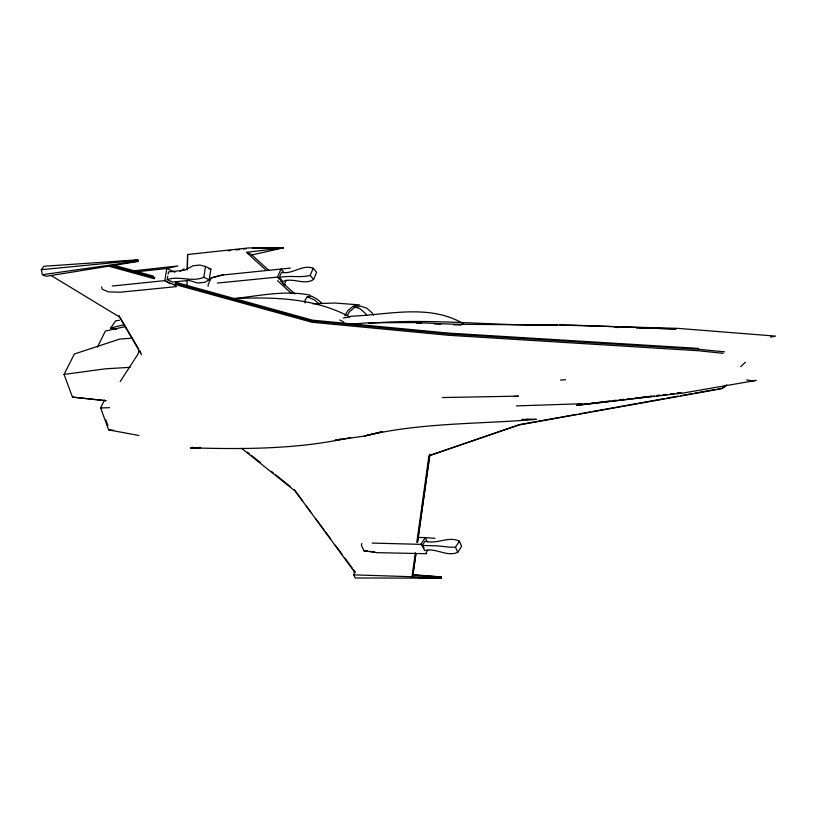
<?xml version="1.0" encoding="UTF-8"?>
<svg xmlns="http://www.w3.org/2000/svg" width="826" height="826" viewBox="0 0 826 826"><rect width="100%" height="100%" fill="white"/><g stroke="black" fill="none" stroke-linecap="round" stroke-linejoin="round"><path stroke-width="1.24" d="M187.326 269.379L187.605 254.511L248.461 247.945L283.132 247.914L251.785 254.966M186.996 286.477L187.12 280.086M187.316 269.854L187.605 254.511M208.111 286.25L208.235 284.361L211.208 277.887L223.103 275.017M411.967 576.961L415.364 552.708M416.789 542.506L428.952 455.735L519.007 424.977L721.728 388.685L726.756 385.03M412.804 575.681L415.798 554.163M417.564 541.515L427.971 466.855M428.322 464.315L429.737 454.197M412.711 576.403L415.953 553.503M417.574 542.042L429.819 455.498L519.575 424.585L576.651 414.353M167.761 276.307L167.224 279.601L172.665 282.069L188.989 280.417L197.744 283.008L204.683 282.316L209.215 279.808L210.878 269.08L205.498 266.499L199.851 265.053L192.923 265.807L184.797 270.174L168.473 271.93L168.112 274.118M167.224 279.601C179.583 275.45 191.818 282.502 203.816 277.278L205.498 266.499M101.691 286.849L102.114 289.193L108.433 291.888L120.307 292.208L176.454 286.622L175.277 285.362L175.855 281.759M440.96 578.148L441.218 576.899L440.96 578.148L355.252 577.983L353.755 574.865L354.664 570.952M361.84 543.446L361.365 545.274L364.039 550.932L374.736 552.14M139.067 350.596L137.921 354.209L120.204 381.54M355.015 572.625L294.262 489.704M313.178 268.233L310.173 275.409C299.952 278.011 289.596 275.13 279.291 277.505L282.781 281.511C293.178 277.082 304.04 285.662 313.632 279.477L316.616 272.312L313.178 268.233C302.347 264.062 292.786 274.624 281.501 272.384L279.735 276.483M282.523 282.864L284.196 284.784L286.178 280.169M138.944 435.488L108.66 429.902L100.627 407.941L104.396 400.083M97.427 347.096L105.336 331.092L125.098 326.652M105.676 400.755L72.481 397.1L64.067 374.426L74.33 354.013L119.636 339.104L132.501 338.133M347.312 315.563L349.584 311.598L354.777 307.344L360.673 306.167L366.682 308.139L372.216 313.013L373.507 315.088M344.876 315.8L347.86 310.586L353.342 306.116L359.558 304.887L334.881 303.028L312.682 303.741M116.621 329.213L110.591 328.036L115.712 320.777L119.357 320.323M321.841 303.369L317.628 299.456L311.639 296.162L307.282 296.689L304.908 300.488L305.104 302.935M422.685 546.461L424.512 550.529C436.107 547.545 446.67 557.22 457.749 552.346L461.61 546.316L459.37 541.164C448.384 535.723 436.717 544.757 425.101 541.154L422.22 545.449L437.243 545.852L449.891 547.184L455.487 547.184L459.37 541.164M425.813 553.162L427.744 550.25M372.165 543.085L420.764 544.355L425.307 537.592L435.023 538.315M252.395 248.12L283.163 247.862L278.042 248.399M137.89 261.481L137.55 259.849L137.89 261.481L46.215 276.287L42.415 274.697L41.3 269.668L43.984 266.251L137.55 259.849M745.434 362.232L740.715 366.651M726.488 385.236L722.513 388.189L717.443 389.098M180.161 271.413L184.084 268.863M364.039 550.932L367.456 550.921M192.675 447.248L190.424 448.095L200.718 447.506L192.386 447.878C245.146 449.375 298.919 449.168 350.616 437.522M211.208 277.887L220.955 275.182L290.391 268.099M426.722 553.719L376.635 552.646L369.759 551.345M382.097 431.688L364.194 436.097L334.85 440.361L341.097 438.916M110.591 328.036L124.096 324.721M382.614 431.699L364.194 436.097C420.517 422.396 478.997 424.275 536.394 419.329L526.245 419.123M349.222 316.699L351.752 316.193C388.344 314.768 429.51 303.689 463.252 323.668M770.482 337.122L775.531 336.11L677.805 328.366L559.718 325.083M579.191 413.898L590.6 411.844M593.14 411.389L664.166 398.648M666.706 398.194L678.115 396.15M680.655 395.695L692.074 393.651M694.604 393.197L714.903 389.552M232.963 298.682C258.548 296.049 284.784 289.874 310.256 295.202M42.415 274.697L137.322 261.212M343.317 317.927L349.863 316.998C314.52 297.845 273.416 296.844 234.181 298.589M64.067 374.426L105.16 368.83L130.167 367.322M577.942 404.41L583.053 403.718L516.467 405.896M576.486 405.37L683.071 393.052L756.12 380.414L752.734 380.869L746.601 379.939M654.306 396.088L576.734 405.349M656.846 395.768L660.655 395.282M663.195 394.962L667.005 394.487M670.815 394.002L674.625 393.527M677.165 393.207L680.975 392.722M266.251 270.391L246.478 252.343L283.163 247.862M590.869 403.171L594.679 402.727M598.489 402.283L602.288 401.849M606.098 401.405L609.908 400.961M613.718 400.517L616.258 400.218M620.058 399.774L623.867 399.33M627.677 398.886L630.217 398.597M635.287 398.008L637.827 397.709M641.637 397.265L645.447 396.821M649.257 396.377L651.786 396.088M656.866 395.489L659.406 395.2M663.216 394.756L665.756 394.456M670.826 393.868L673.366 393.568M677.175 393.135L679.715 392.835M284.196 284.784L285.269 284.671M228.193 250.753L230.743 250.484M235.833 249.927L239.654 249.504M243.474 249.091L246.024 248.812M132.16 270.98L177.91 265.962L166.79 268.502L136.073 271.847M112.274 286.033L164.808 280.623L175.277 285.362M217.352 283.06L277.495 277.102L281.274 280.097M41.3 269.668L137.147 260.407M584.488 403.842L588.329 403.47M112.677 262.296L115.217 262.079M122.857 261.429L126.667 261.099M133.038 260.551L138.128 260.118M349.326 324.236L369.212 322.718L415.385 322.584L455.147 324.277L573.585 325.134L676.091 328.996L658.198 328.541M560.462 380.105L565.593 379.712M513.493 396.521L518.511 396.139L442.571 397.543M356.14 324.236L361.148 323.906M368.654 323.42C431.44 317.803 494.227 326.249 557.137 325.031M416.531 323.389L421.632 323.379M100.627 407.941L109.538 407.693M418.142 577.787L441.311 578.024M461.269 325.031L453.598 324.773M417.657 537.416L425.307 537.592L427.248 541.918M614.75 327.416L618.591 327.519M636.474 327.974L650.537 328.345M353.755 574.865L440.743 577.653M521.898 419.36L528 419.567M434.414 323.937L440.805 324.215M698.651 348.417L448.817 333.115L312.507 320.178L175.948 282.378M412.566 575.041L440.867 577.033M108.66 429.902L113.647 430.294M413.165 574.659L441.218 576.899M724.588 351.855L698.548 349.284L448.229 333.921L312.032 320.963L175.907 283.463M72.481 397.1L106.1 400.62M723.08 353.321L698.311 350.73L448.353 335.263L311.98 322.254L174.255 284.247M208.864 268.739L210.878 269.08M110.323 265.394L154.875 277.66M112.635 264.857L153.605 276.194M107.256 265.765L154.41 278.775M353.951 306.725L359.971 308.687L365.515 313.539L366.816 315.604M246.478 252.343L250.918 254.14L269.09 270.587M307.324 296.751L314.665 300.003L318.991 303.916M174.905 272.25L166.79 268.502L164.808 280.623L170.228 283.814M203.816 277.278L209.215 279.808M339.796 319.982L343.864 322.119M51.284 275.616L119.429 316.957L141.607 354.798M241.636 448.363L294.077 490.2M247.408 452.183L249.4 453.784M251.393 455.374L260.366 462.56M271.331 471.336L273.323 472.937M275.316 474.537L290.267 486.504M280.561 280.974L294.913 293.953M277.546 280.706L291.671 293.591M420.764 544.355L424.11 547.896M279.167 279.023L277.495 277.102L280.995 269.008L283.494 271.899M310.173 275.409L313.632 279.477M295.016 490.727L302.626 501.01M306.425 506.152L311.753 513.349M315.553 518.48L323.926 529.796M325.444 531.851L330.772 539.048M335.335 545.212L342.181 554.463M344.463 557.55L352.072 567.834M353.59 569.888L355.108 571.943M138.272 348.335L118.996 315.759L119.429 316.957M139.563 350.503L140.843 352.671M455.487 547.184L457.749 552.346M105.811 419.784L107.938 425.596"/></g></svg>
